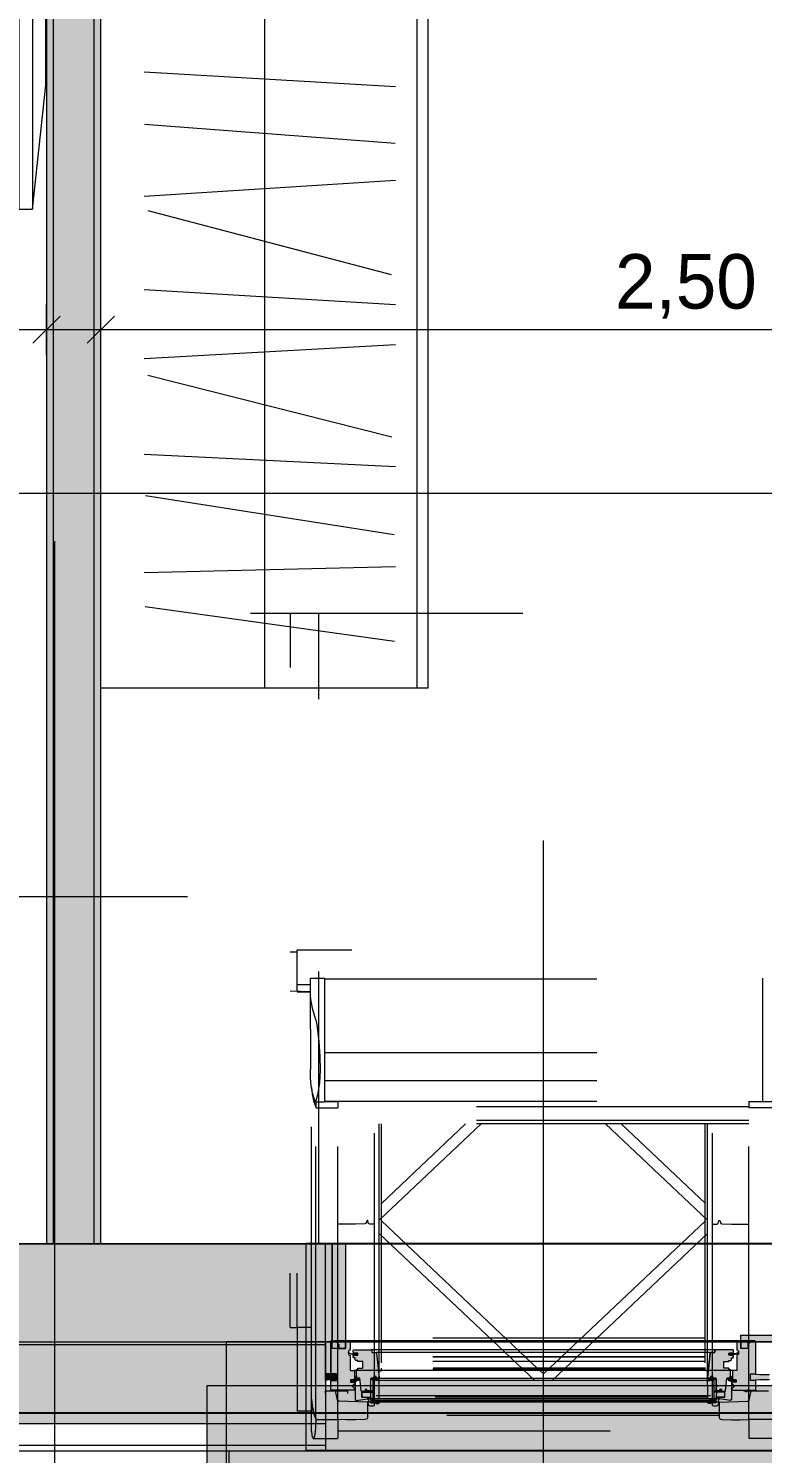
# Model space of a CAD drawing. Header units: metres. Extents: x -3 to 171, y -23 to 41.
# Drawn here: x 2.952 to 4.299, y -15.075 to -12.459 of the extents above; entities that cross this region are included whole.
import ezdxf

# ---------------------------------------------------------------- set-up
doc = ezdxf.new("R2010")
doc.units = ezdxf.units.M
doc.header["$MEASUREMENT"] = 0
for name, pattern in [('Achse', [0.004, 0.002, -0.001, 0, -0.001]), ('Baufluchtlinie', [0.013, 0.008, -0.005]), ('UNSICHTBAR', [0.4, 0, -0.4]), ('Untersicht', [0.001, 0.0005, -0.0005])]:
    doc.linetypes.add(name, pattern=pattern)
for name, color, linetype in [('4._1.DG PP STG1_1_000 Achsraster', 7, 'Continuous'), ('4._1.DG PP STG1_1_110 Wand Aussen', 7, 'Continuous'), ('4._1.DG PP STG1_1_130 Wand Innen', 7, 'Continuous'), ('4._1.DG PP STG1_1_210 Decke', 7, 'Continuous'), ('4._1.DG PP STG1_1_220 Bodenaufbau', 7, 'Continuous'), ('4._1.DG PP STG1_1_220 Bodenaufbau - Außen_ Gefälle', 7, 'Continuous'), ('4._1.DG PP STG1_1_221 Bodenaufbau - Abdichtung', 7, 'Continuous'), ('4._1.DG PP STG1_1_310 Dachkonstruktion massiv', 7, 'Continuous'), ('4._1.DG PP STG1_1_325 Dachfenster', 7, 'Continuous'), ('4._1.DG PP STG1_1_510 Möblierung', 7, 'Continuous'), ('4._1.DG PP STG1_1_815 Raumbegrenzung', 7, 'Continuous'), ('4._1.DG PP STG1_1_950 Polierplan Bemaßung', 7, 'Continuous'), ('4._1.DG PP STG1_1_Neubau_840 Baulinien', 7, 'Continuous')]:
    doc.layers.add(name, color=color, linetype=linetype)
doc.styles.add('ERSTELLTER_STIL_2', font='')
doc.styles.get('ERSTELLTER_STIL_2').set_extended_font_data('Eurostile')

msp = doc.modelspace()

# ---------------------------------------------------------------- hatches: boundary and pattern name
at = {"layer": '4._1.DG PP STG1_1_110 Wand Aussen', "linetype": 'Continuous', "lineweight": 13, "true_color": 0x3f7f02}
msp.add_hatch(color=76, dxfattribs=at).paths.add_polyline_path([(3.462, -14.69), (2.721, -14.69), (2.721, -14.87), (3.462, -14.87)])
at = {"layer": '4._1.DG PP STG1_1_110 Wand Aussen', "linetype": 'Continuous', "lineweight": 0, "true_color": 0x373737}
msp.add_hatch(color=250, dxfattribs=at).paths.add_polyline_path([(3.462, -14.87), (2.721, -14.87), (2.721, -14.875), (3.462, -14.875)])
at = {"layer": '4._1.DG PP STG1_1_110 Wand Aussen', "linetype": 'Continuous', "lineweight": 13, "true_color": 0xff6400}
for points in [[(2.721, -15), (3.462, -15), (3.462, -14.875), (2.721, -14.875)], [(2.721, -15.02), (3.462, -15.02), (3.462, -15), (2.721, -15)]]:
    msp.add_hatch(color=30, dxfattribs=at).paths.add_polyline_path(points)
at = {"layer": '4._1.DG PP STG1_1_130 Wand Innen', "linetype": 'Continuous', "lineweight": 13, "true_color": 0xfb02fe}
for points in [[(2.985, -14.69), (2.9975, -14.69), (2.9975, -9.42), (2.985, -9.42)], [(3.0725, -9.42), (3.0725, -14.69), (3.085, -14.69), (3.085, -9.42)]]:
    msp.add_hatch(color=6, dxfattribs=at).paths.add_polyline_path(points)
at = {"layer": '4._1.DG PP STG1_1_130 Wand Innen', "linetype": 'Continuous', "lineweight": 13, "true_color": 0xffaa00}
msp.add_hatch(color=40, dxfattribs=at).paths.add_polyline_path([(2.9975, -9.42), (2.9975, -14.69), (3.0725, -14.69), (3.0725, -9.42)])
at = {"layer": '4._1.DG PP STG1_1_210 Decke', "linetype": 'Continuous', "lineweight": 0, "true_color": 0x060c00}
msp.add_hatch(color=98, dxfattribs=at).paths.add_polyline_path([(5.425, -14.95), (3.28, -14.95), (3.28, -17.42), (15.705, -17.42), (15.705, -14.95), (13.555, -14.95), (13.555, -15.92), (5.425, -15.92)])
at = {"layer": '4._1.DG PP STG1_1_325 Dachfenster', "linetype": 'Continuous', "lineweight": 13, "true_color": 0x3f7f02}
msp.add_hatch(color=76, dxfattribs=at).paths.add_polyline_path([(3.462, -14.87), (3.4971, -14.87), (3.4971, -14.69), (3.462, -14.69)])
at = {"layer": '4._1.DG PP STG1_1_325 Dachfenster', "linetype": 'Continuous', "lineweight": 13, "true_color": 0xffaa00}
msp.add_hatch(color=40, dxfattribs=at).paths.add_polyline_path([(3.5092, -14.868), (3.5092, -14.77), (3.5092, -14.69), (3.4971, -14.69), (3.4971, -14.9289), (3.5071, -14.9289), (3.5071, -14.868)])
at = {"layer": '4._1.DG PP STG1_1_325 Dachfenster', "linetype": 'Continuous', "lineweight": 0, "true_color": 0xfde9f1}
for points in [[(3.5342, -14.882), (3.5342, -14.77), (3.5342, -14.69), (3.5092, -14.69), (3.5092, -14.77), (3.5092, -14.882)], [(4.2598, -14.8821), (4.2723, -14.8821), (4.2723, -14.8705), (4.3519, -14.8705), (4.3519, -14.8821), (4.3644, -14.8821), (4.3644, -14.858), (4.2598, -14.858)]]:
    msp.add_hatch(color=7, dxfattribs=at).paths.add_polyline_path(points)
at = {"layer": '4._1.DG PP STG1_1_325 Dachfenster', "linetype": 'Continuous', "lineweight": 0, "true_color": 0x373737}
msp.add_hatch(color=250, dxfattribs=at).paths.add_polyline_path([(3.462, -14.87), (3.462, -14.875), (3.4971, -14.875), (3.4971, -14.87)])
at = {"layer": '4._1.DG PP STG1_1_325 Dachfenster', "linetype": 'Continuous', "lineweight": 13, "true_color": 0xff6400}
for points in [[(3.462, -15), (3.4971, -15), (3.4971, -14.875), (3.462, -14.875)], [(3.462, -15.02), (3.4971, -15.02), (3.4971, -15), (3.462, -15)]]:
    msp.add_hatch(color=30, dxfattribs=at).paths.add_polyline_path(points)
at = {"layer": '4._1.DG PP STG1_1_325 Dachfenster', "linetype": 'Continuous', "lineweight": 0, "true_color": 0xe7d9c5}
for points in [[(3.5071, -14.9418), (3.5071, -14.9581), (3.508, -14.959), (3.55, -14.959), (3.5509, -14.9581), (3.5509, -14.9564), (3.546, -14.9515), (3.5509, -14.9466), (3.5509, -14.945), (3.55, -14.9441), (3.5432, -14.9441), (3.5432, -14.9398), (3.5493, -14.9398), (3.5502, -14.9389), (3.5502, -14.9233), (3.5493, -14.9224), (3.5422, -14.9224), (3.5422, -14.8951), (3.5392, -14.8925), (3.5392, -14.8873), (3.5422, -14.8847), (3.5422, -14.8709), (3.5413, -14.87), (3.5342, -14.87), (3.5342, -14.882), (3.5217, -14.882), (3.5217, -14.875), (3.5147, -14.868), (3.5091, -14.868), (3.5071, -14.87), (3.5071, -14.928), (3.508, -14.9289), (3.5171, -14.9289), (3.5171, -14.9409), (3.508, -14.9409)], [(3.548, -14.8889), (3.5493, -14.8902), (3.5493, -14.8911), (3.5564, -14.8911), (3.5564, -14.8943), (3.5493, -14.8943), (3.5493, -14.8952), (3.5478, -14.8967), (3.5478, -14.8982), (3.5487, -14.8991), (3.5519, -14.8991), (3.5519, -14.9033), (3.5528, -14.9041), (3.5564, -14.9041), (3.5564, -14.9062), (3.5658, -14.9062), (3.5658, -14.9185), (3.5564, -14.9185), (3.5564, -14.9206), (3.5548, -14.9206), (3.5539, -14.9215), (3.5539, -14.9292), (3.5544, -14.9361), (3.5553, -14.9369), (3.5605, -14.9369), (3.5626, -14.9601), (3.5634, -14.9609), (3.5702, -14.9609), (3.5702, -14.9574), (3.5732, -14.9574), (3.5732, -14.9599), (3.5789, -14.9599), (3.5799, -14.9579), (3.5799, -14.9529), (3.5789, -14.9529), (3.5789, -14.9489), (3.5799, -14.9489), (3.5799, -14.9378), (3.5808, -14.9369), (3.5852, -14.9369), (3.5852, -14.9359), (3.5864, -14.9339), (3.5895, -14.9339), (3.5907, -14.9359), (3.5907, -14.9369), (3.5944, -14.9369), (3.5956, -14.9356), (3.5909, -14.8905), (3.59, -14.8897), (3.5828, -14.8897), (3.5822, -14.8891), (3.5822, -14.8856), (3.5813, -14.8847), (3.5487, -14.8847), (3.5478, -14.8856), (3.5478, -14.8884)], [(4.2462, -14.8889), (4.2464, -14.8884), (4.2464, -14.8856), (4.2455, -14.8847), (4.2129, -14.8847), (4.212, -14.8856), (4.212, -14.8891), (4.2114, -14.8897), (4.2042, -14.8897), (4.2033, -14.8905), (4.1986, -14.9356), (4.1998, -14.9369), (4.2035, -14.9369), (4.2035, -14.9359), (4.2047, -14.9339), (4.2078, -14.9339), (4.209, -14.9359), (4.209, -14.9369), (4.2134, -14.9369), (4.2143, -14.9378), (4.2143, -14.9489), (4.2153, -14.9489), (4.2153, -14.9529), (4.2143, -14.9529), (4.2143, -14.9579), (4.2153, -14.9599), (4.221, -14.9599), (4.221, -14.9574), (4.224, -14.9574), (4.224, -14.9609), (4.2308, -14.9609), (4.2316, -14.9601), (4.2337, -14.9369), (4.2389, -14.9369), (4.2398, -14.9361), (4.2403, -14.9292), (4.2403, -14.9215), (4.2394, -14.9206), (4.2378, -14.9206), (4.2378, -14.9185), (4.2284, -14.9185), (4.2284, -14.9062), (4.2378, -14.9062), (4.2378, -14.9041), (4.2414, -14.9041), (4.2423, -14.9033), (4.2423, -14.8991), (4.2455, -14.8991), (4.2464, -14.8982), (4.2464, -14.8967), (4.2449, -14.8952), (4.2449, -14.8943), (4.2378, -14.8943), (4.2378, -14.8911), (4.2449, -14.8911), (4.2449, -14.8902)], [(4.2871, -14.9418), (4.2862, -14.9409), (4.2771, -14.9409), (4.2771, -14.9289), (4.2862, -14.9289), (4.2871, -14.928), (4.2871, -14.87), (4.2851, -14.868), (4.2795, -14.868), (4.2725, -14.875), (4.2725, -14.882), (4.26, -14.882), (4.26, -14.87), (4.2529, -14.87), (4.252, -14.8709), (4.252, -14.8847), (4.255, -14.8873), (4.255, -14.8925), (4.252, -14.8951), (4.252, -14.9224), (4.2449, -14.9224), (4.244, -14.9233), (4.244, -14.9389), (4.2449, -14.9398), (4.251, -14.9398), (4.251, -14.9441), (4.2442, -14.9441), (4.2433, -14.945), (4.2433, -14.9466), (4.2482, -14.9515), (4.2433, -14.9564), (4.2433, -14.9581), (4.2442, -14.959), (4.2862, -14.959), (4.2871, -14.9581)]]:
    msp.add_hatch(color=254, dxfattribs=at).paths.add_polyline_path(points)
at = {"layer": '4._1.DG PP STG1_1_325 Dachfenster', "linetype": 'Continuous', "lineweight": 0, "true_color": 0xfed4e5}
for points in [[(3.5493, -14.8911), (3.5493, -14.8905), (3.5482, -14.8907), (3.5482, -14.8923), (3.5453, -14.8918), (3.5417, -14.8907), (3.5397, -14.8896), (3.5392, -14.8897), (3.5415, -14.8913), (3.5452, -14.8925), (3.5482, -14.8931), (3.5482, -14.8947), (3.5493, -14.8949), (3.5493, -14.8943), (3.5547, -14.8943), (3.556, -14.8919), (3.5556, -14.8911)], [(4.2449, -14.8911), (4.2386, -14.8911), (4.2382, -14.8919), (4.2395, -14.8943), (4.2449, -14.8943), (4.2449, -14.8949), (4.246, -14.8947), (4.246, -14.8931), (4.249, -14.8925), (4.2527, -14.8913), (4.2548, -14.89), (4.2548, -14.8895), (4.2525, -14.8907), (4.2489, -14.8918), (4.246, -14.8923), (4.246, -14.8907), (4.2449, -14.8905)], [(3.4971, -14.9289), (3.4971, -14.9409), (3.5038, -14.9396), (3.5105, -14.9396), (3.5171, -14.9409), (3.5171, -14.9289), (3.5105, -14.9302), (3.5038, -14.9302)], [(3.559, -14.9369), (3.5553, -14.9369), (3.5544, -14.9361), (3.5542, -14.9327), (3.5523, -14.9337), (3.5509, -14.9357), (3.5502, -14.9382), (3.5502, -14.9389), (3.5493, -14.9398), (3.5453, -14.9398), (3.5438, -14.9424), (3.5443, -14.9432), (3.5526, -14.9432), (3.5526, -14.9421), (3.5532, -14.9416), (3.5549, -14.9413), (3.557, -14.9407), (3.5585, -14.9391)], [(3.5809, -14.9399), (3.5825, -14.938), (3.583, -14.938), (3.5845, -14.9409), (3.5853, -14.9391), (3.5863, -14.9409), (3.5872, -14.9387), (3.5917, -14.9386), (3.5917, -14.9395), (3.5916, -14.94), (3.5916, -14.9408), (3.5951, -14.9409), (3.5953, -14.9403), (3.5952, -14.9395), (3.5949, -14.9388), (3.5949, -14.938), (3.5963, -14.9377), (3.5964, -14.937), (3.5944, -14.9369), (3.5907, -14.9369), (3.5907, -14.9359), (3.5895, -14.9339), (3.5864, -14.9339), (3.5852, -14.9359), (3.5852, -14.9369), (3.5824, -14.9369), (3.5804, -14.9396)], [(4.2133, -14.9399), (4.2138, -14.9398), (4.2121, -14.9371), (4.209, -14.9369), (4.209, -14.9359), (4.2078, -14.9339), (4.2047, -14.9339), (4.2035, -14.9359), (4.2035, -14.9369), (4.1998, -14.9369), (4.1981, -14.9366), (4.1978, -14.9376), (4.1991, -14.9379), (4.1993, -14.9388), (4.199, -14.9395), (4.1989, -14.9403), (4.199, -14.9408), (4.2024, -14.9409), (4.2026, -14.94), (4.2025, -14.9395), (4.2023, -14.939), (4.2067, -14.9386), (4.2079, -14.9409), (4.2085, -14.9391), (4.2097, -14.9409), (4.2112, -14.938), (4.2117, -14.938)], [(4.2352, -14.9369), (4.2357, -14.9391), (4.2372, -14.9407), (4.2393, -14.9413), (4.241, -14.9416), (4.2416, -14.9421), (4.2416, -14.9432), (4.2499, -14.9432), (4.2504, -14.9424), (4.2489, -14.9398), (4.2449, -14.9398), (4.244, -14.9389), (4.244, -14.9382), (4.2433, -14.9357), (4.2419, -14.9337), (4.24, -14.9327), (4.2398, -14.9361), (4.2389, -14.9369)], [(4.2771, -14.9289), (4.2771, -14.9409), (4.2946, -14.9396), (4.3121, -14.9396), (4.3121, -14.9302), (4.2946, -14.9302)], [(3.5927, -14.9807), (3.5929, -14.9788), (3.5873, -14.9788), (3.5874, -14.9807), (3.5883, -14.9818), (3.5901, -14.9823), (3.5918, -14.9818)], [(4.2015, -14.9807), (4.2024, -14.9818), (4.2041, -14.9823), (4.2059, -14.9818), (4.2068, -14.9807), (4.2069, -14.9788), (4.2013, -14.9788)]]:
    msp.add_hatch(color=254, dxfattribs=at).paths.add_polyline_path(points)
at = {"layer": '4._1.DG PP STG1_1_325 Dachfenster', "linetype": 'Continuous', "lineweight": 13}
msp.add_hatch(color=4, dxfattribs=at).paths.add_polyline_path([(4.2104, -14.9408), (3.5838, -14.9408), (3.5838, -14.9788), (4.2104, -14.9788)])

# ---------------------------------------------------------------- linework, layer by layer
at = {"layer": '4._1.DG PP STG1_1_000 Achsraster', "color": 5, "linetype": 'Achse', "lineweight": 0, "ltscale": 1000}
for p, q in [((3, 3), (3, -22.5231)), ((-1.5, -15), (21, -15))]:
    msp.add_line(p, q, dxfattribs=at)
at = {"layer": '4._1.DG PP STG1_1_110 Wand Aussen', "color": 7, "linetype": 'Continuous', "lineweight": 18, "ltscale": 1000}
for p, q in [((3.462, -14.87), (3.462, -14.69)), ((3.462, -14.87), (3.462, -14.69)), ((2.721, -14.87), (3.462, -14.87))]:
    msp.add_line(p, q, dxfattribs=at)
at = {"layer": '4._1.DG PP STG1_1_110 Wand Aussen', "color": 7, "linetype": 'Continuous', "lineweight": 25, "ltscale": 1000}
for p, q in [((5.166, -14.69), (3.462, -14.69)), ((5.166, -15.07), (3.462, -15.07))]:
    msp.add_line(p, q, dxfattribs=at)
at = {"layer": '4._1.DG PP STG1_1_110 Wand Aussen', "color": 7, "linetype": 'Continuous', "lineweight": 13, "ltscale": 1000}
for p, q in [((2.721, -14.875), (3.462, -14.875)), ((3.462, -14.875), (3.462, -14.87)), ((3.462, -14.875), (3.462, -14.87)), ((3.462, -15), (3.462, -14.875)), ((3.462, -15), (3.462, -14.875)), ((3.462, -15.02), (3.462, -15)), ((3.462, -15.02), (3.462, -15)), ((2.721, -15.02), (3.462, -15.02)), ((3.462, -15.06), (3.462, -15.02)), ((3.462, -15.06), (3.462, -15.02)), ((2.721, -15.06), (3.462, -15.06)), ((3.462, -15.07), (3.462, -15.06)), ((3.462, -15.07), (3.462, -15.06))]:
    msp.add_line(p, q, dxfattribs=at)
at = {"layer": '4._1.DG PP STG1_1_110 Wand Aussen', "color": 1, "linetype": 'Baufluchtlinie', "lineweight": 0, "ltscale": 1000}
msp.add_line((2.721, -15), (3.462, -15), dxfattribs=at)
at = {"layer": '4._1.DG PP STG1_1_110 Wand Aussen', "color": 7, "linetype": 'Continuous', "lineweight": 18, "ltscale": 1000, "flags": 128}
msp.add_lwpolyline([(3.462, -14.69), (2.721, -14.69)], dxfattribs=at)
at = {"layer": '4._1.DG PP STG1_1_110 Wand Aussen', "color": 7, "linetype": 'Continuous', "lineweight": 13, "ltscale": 1000, "flags": 128}
msp.add_lwpolyline([(2.721, -15.07), (3.462, -15.07)], dxfattribs=at)
at = {"layer": '4._1.DG PP STG1_1_130 Wand Innen', "color": 7, "linetype": 'Continuous', "lineweight": 18, "ltscale": 1000}
for p, q in [((2.9975, -9.42), (2.9975, -14.69)), ((3.0725, -14.69), (3.0725, -9.42))]:
    msp.add_line(p, q, dxfattribs=at)
at = {"layer": '4._1.DG PP STG1_1_130 Wand Innen', "color": 7, "linetype": 'Continuous', "lineweight": 18, "ltscale": 1000, "flags": 128}
for points in [[(2.985, -9.42), (2.985, -14.69)], [(3.085, -14.69), (3.085, -9.625)], [(2.985, -14.69), (3.085, -14.69)]]:
    msp.add_lwpolyline(points, dxfattribs=at)
at = {"layer": '4._1.DG PP STG1_1_210 Decke', "color": 255, "linetype": 'Continuous', "lineweight": 13, "ltscale": 1000, "flags": 128}
msp.add_lwpolyline([(3.625, -0.13), (0.1305, -0.13), (0.1845, -14.87), (5.505, -14.87), (5.505, -15.84), (13.475, -15.84), (13.475, -14.87), (18.8055, -14.87), (18.8546, -0.13), (15.325, -0.13), (15.325, -0.53), (12.525, -0.53), (12.525, -0.13), (6.455, -0.13), (6.455, -0.53), (3.625, -0.53)], close=True, dxfattribs=at)
at = {"layer": '4._1.DG PP STG1_1_210 Decke', "color": 7, "linetype": 'Continuous', "lineweight": 13, "ltscale": 1000, "true_color": 0xf4f4f4, "flags": 128}
msp.add_lwpolyline([(5.425, -14.95), (5.425, -15.92), (13.555, -15.92), (13.555, -14.95), (15.705, -14.95), (15.705, -17.42), (3.28, -17.42), (3.28, -14.95)], close=True, dxfattribs=at)
at = {"layer": '4._1.DG PP STG1_1_220 Bodenaufbau', "color": 7, "linetype": 'Continuous', "lineweight": 13, "ltscale": 1000, "true_color": 0xf4f4f4, "flags": 128}
msp.add_lwpolyline([(0.3111, -0.31), (0.3639, -14.69), (18.6261, -14.69), (18.674, -0.31), (15.505, -0.31), (15.505, -0.71), (12.345, -0.71), (12.345, -0.31), (6.635, -0.31), (6.635, -0.71), (3.445, -0.71), (3.445, -0.31)], close=True, dxfattribs=at)
at = {"layer": '4._1.DG PP STG1_1_220 Bodenaufbau - Außen_ Gefälle', "color": 7, "linetype": 'Continuous', "lineweight": 13, "ltscale": 1000, "true_color": 0xf4f4f4, "flags": 128}
msp.add_lwpolyline([(3.3146, -17.38), (15.665, -17.38), (15.665, -14.87), (3.3146, -14.87)], close=True, dxfattribs=at)
at = {"layer": '4._1.DG PP STG1_1_221 Bodenaufbau - Abdichtung', "color": 171, "linetype": 'Untersicht', "lineweight": 13, "ltscale": 1000, "true_color": 0x6c6cff, "flags": 128}
for points in [[(3.28, -14.87), (5.025, -14.87)], [(3.28, -16.6597), (3.28, -14.87)]]:
    msp.add_lwpolyline(points, dxfattribs=at)
at = {"layer": '4._1.DG PP STG1_1_310 Dachkonstruktion massiv', "color": 8, "linetype": 'Untersicht', "lineweight": 13, "ltscale": 1000}
for p, q in [((3.4851, -14.69), (3.4851, -13.5322)), ((2.7441, -14.0522), (3.4851, -14.0522))]:
    msp.add_line(p, q, dxfattribs=at)
at = {"layer": '4._1.DG PP STG1_1_310 Dachkonstruktion massiv', "color": 8, "linetype": 'Untersicht', "lineweight": 13, "ltscale": 1000, "flags": 128}
msp.add_lwpolyline([(0.3597, -13.5322), (6.57, -13.5322), (6.57, -14.69)], dxfattribs=at)
at = {"layer": '4._1.DG PP STG1_1_325 Dachfenster', "color": 7, "linetype": 'Continuous', "lineweight": 13, "ltscale": 1000}
for p, q in [((3.8971, -15.8803), (3.8971, -13.9497)), ((3.462, -14.875), (3.4971, -14.875)), ((3.4971, -14.9601), (3.4975, -14.9597)), ((3.4971, -14.9646), (3.4971, -14.9601)), ((3.4975, -14.9597), (3.5373, -14.9597)), ((3.5194, -14.9769), (3.5156, -14.9597)), ((3.5373, -14.9597), (3.5378, -14.9601)), ((3.5378, -14.9601), (3.5378, -14.9646)), ((3.5459, -14.9432), (3.5507, -14.9432)), ((3.5507, -14.9432), (3.5519, -14.9443)), ((3.5519, -14.9498), (3.5516, -14.9515)), ((3.5516, -14.9515), (3.5519, -14.9532)), ((3.5519, -14.9443), (3.5519, -14.9498)), ((3.5519, -14.9532), (3.5519, -14.9759)), ((3.5638, -14.9627), (3.5644, -14.9621)), ((3.5638, -14.9713), (3.5638, -14.9627)), ((3.5644, -14.9621), (3.5788, -14.9621)), ((3.5788, -14.9621), (3.5795, -14.9627)), ((3.5795, -14.9627), (3.5803, -14.9813)), ((4.2147, -14.9627), (4.2139, -14.9813)), ((4.2154, -14.9621), (4.2147, -14.9627)), ((4.2298, -14.9621), (4.2154, -14.9621)), ((4.2304, -14.9627), (4.2298, -14.9621)), ((4.2304, -14.9713), (4.2304, -14.9627)), ((4.2435, -14.9432), (4.2423, -14.9443)), ((4.2423, -14.9443), (4.2423, -14.9498)), ((4.2423, -14.9498), (4.2426, -14.9515)), ((4.2426, -14.9515), (4.2423, -14.9532)), ((4.2423, -14.9532), (4.2423, -14.9759)), ((4.2483, -14.9432), (4.2435, -14.9432)), ((4.2646, -14.9597), (4.267, -14.9597)), ((4.267, -14.9597), (4.2686, -14.9611)), ((4.2686, -14.9611), (4.2708, -14.9611)), ((4.2708, -14.9611), (4.2724, -14.9597)), ((4.2724, -14.9597), (4.3103, -14.9597)), ((4.2748, -14.9769), (4.2786, -14.9597)), ((3.5215, -14.9787), (3.5194, -14.9769)), ((3.5737, -14.981), (3.5215, -14.9787)), ((3.5519, -14.9759), (3.554, -14.9776)), ((3.554, -14.9776), (3.5734, -14.9749)), ((3.5642, -14.9717), (3.5638, -14.9713)), ((3.5666, -14.9717), (3.5642, -14.9717)), ((3.5734, -14.9749), (3.5759, -14.976)), ((3.5761, -14.9797), (3.5737, -14.981)), ((3.5759, -14.976), (3.5761, -14.9797)), ((3.5803, -14.9813), (3.5819, -14.9825)), ((3.5819, -14.9825), (3.5868, -14.9817)), ((3.5868, -14.9817), (3.5872, -14.9817)), ((3.5872, -14.9817), (3.5905, -14.9833)), ((3.5905, -14.9833), (3.5936, -14.9832)), ((3.5947, -14.9794), (3.5929, -14.9806)), ((3.5936, -14.9832), (3.5964, -14.9816)), ((3.5961, -14.9793), (3.5947, -14.9794)), ((3.5969, -14.9804), (3.5961, -14.9793)), ((3.5964, -14.9816), (3.5969, -14.9804)), ((4.1973, -14.9804), (4.1981, -14.9793)), ((4.1978, -14.9816), (4.1973, -14.9804)), ((4.2006, -14.9832), (4.1978, -14.9816)), ((4.1981, -14.9793), (4.1995, -14.9794)), ((4.1995, -14.9794), (4.2013, -14.9806)), ((4.2037, -14.9833), (4.2006, -14.9832)), ((4.207, -14.9817), (4.2037, -14.9833)), ((4.2074, -14.9817), (4.207, -14.9817)), ((4.2123, -14.9825), (4.2074, -14.9817)), ((4.2139, -14.9813), (4.2123, -14.9825)), ((4.2183, -14.976), (4.2181, -14.9797)), ((4.2181, -14.9797), (4.2205, -14.981)), ((4.2208, -14.9749), (4.2183, -14.976)), ((4.2205, -14.981), (4.2727, -14.9787)), ((4.2402, -14.9776), (4.2208, -14.9749)), ((4.2276, -14.9717), (4.23, -14.9717)), ((4.23, -14.9717), (4.2304, -14.9713)), ((4.2423, -14.9759), (4.2402, -14.9776)), ((4.2727, -14.9787), (4.2748, -14.9769)), ((3.462, -15.02), (3.4971, -15.02)), ((3.462, -15.06), (3.4971, -15.06))]:
    msp.add_line(p, q, dxfattribs=at)
at = {"layer": '4._1.DG PP STG1_1_325 Dachfenster', "color": 7, "linetype": 'Continuous', "lineweight": 18, "ltscale": 1000}
for p, q in [((3.4971, -14.69), (3.5342, -14.69)), ((3.4971, -14.87), (3.4971, -14.69)), ((3.462, -14.87), (3.4971, -14.87)), ((3.4971, -14.87), (3.4971, -15.07)), ((4.2795, -14.868), (3.5147, -14.868)), ((4.2529, -14.87), (3.5413, -14.87)), ((4.2129, -14.8847), (3.5813, -14.8847)), ((4.2042, -14.8897), (3.59, -14.8897)), ((4.2449, -14.9224), (3.5493, -14.9224)), ((3.5961, -14.9366), (4.1981, -14.9366)), ((4.2771, -14.9289), (4.2946, -14.9302)), ((4.2771, -14.9409), (4.2771, -14.9289)), ((4.2946, -14.9302), (4.3121, -14.9302)), ((3.5702, -14.9609), (3.5838, -14.9609)), ((3.5788, -14.9621), (3.5838, -14.9621)), ((3.5789, -14.9599), (3.5838, -14.9599)), ((4.2104, -14.9599), (4.2153, -14.9599)), ((4.224, -14.9609), (4.2104, -14.9609)), ((4.2154, -14.9621), (4.2104, -14.9621)), ((4.2946, -14.9396), (4.2771, -14.9409)), ((4.3121, -14.9396), (4.2946, -14.9396)), ((3.5666, -14.9717), (3.5798, -14.9717)), ((4.2208, -14.9749), (3.5734, -14.9749)), ((4.2205, -14.981), (3.5737, -14.981)), ((3.5842, -14.977), (4.21, -14.977)), ((4.2037, -14.9691), (3.5905, -14.9691)), ((4.2276, -14.9717), (4.2144, -14.9717))]:
    msp.add_line(p, q, dxfattribs=at)
at = {"layer": '4._1.DG PP STG1_1_325 Dachfenster', "color": 1, "linetype": 'Baufluchtlinie', "lineweight": 0, "ltscale": 1000}
msp.add_line((3.462, -15), (3.4971, -15), dxfattribs=at)
at = {"layer": '4._1.DG PP STG1_1_325 Dachfenster', "color": 255, "linetype": 'UNSICHTBAR', "lineweight": 13, "ltscale": 1000, "flags": 128}
for points in [[(3.4321, -13.5322), (3.4321, -14.1544)], [(5.1573, -13.5322), (3.4321, -13.5322)], [(3.4455, -14.226), (3.4455, -14.1502)], [(3.4455, -14.1502), (5.1921, -14.1502)], [(3.4321, -14.8439), (3.4321, -14.1544)], [(3.4455, -14.1544), (3.4321, -14.1544)], [(3.4455, -14.8439), (3.4455, -14.7172), (3.4321, -14.2255)], [(3.4321, -14.2255), (3.4695, -14.2269)], [(3.4695, -14.228), (3.4455, -14.228)], [(3.4321, -14.8439), (3.4455, -14.8439)], [(3.4716, -14.8439), (3.4455, -14.8439)]]:
    msp.add_lwpolyline(points, dxfattribs=at)
at = {"layer": '4._1.DG PP STG1_1_325 Dachfenster', "color": 253, "linetype": 'Untersicht', "lineweight": 13, "ltscale": 1000, "true_color": 0x9f9f9f, "flags": 128}
for points in [[(3.4793, -14.4294), (3.4838, -14.4134), (3.4867, -14.394), (3.488, -14.3715), (3.4875, -14.3462), (3.4854, -14.3183), (3.4817, -14.2882), (3.4804, -14.2816), (3.4783, -14.2747), (3.4775, -14.2728), (3.4764, -14.2682), (3.4734, -14.2578), (3.4728, -14.254), (3.4708, -14.2444), (3.4705, -14.2409), (3.4695, -14.2322), (3.4695, -14.2291), (3.4695, -14.2187), (3.4695, -14.21), (3.4695, -14.2026)], [(3.4695, -14.2047), (3.4695, -14.2026)], [(3.4695, -14.2026), (3.4951, -14.2026)], [(3.4695, -14.2962), (3.4695, -14.2047)], [(3.4951, -14.2026), (3.4951, -14.21), (3.4951, -14.2187), (3.4951, -14.2291), (3.4951, -14.2409), (3.4951, -14.254), (3.4951, -14.2682), (3.4951, -14.2747), (3.4951, -14.2816), (3.4951, -14.2882), (3.4951, -14.3183), (3.4951, -14.3462), (3.4951, -14.3715), (3.4951, -14.394), (3.4951, -14.4134), (3.4951, -14.4294)], [(3.4951, -14.2038), (4.2991, -14.2038)], [(4.2991, -14.2026), (4.2991, -14.21), (4.2991, -14.2187), (4.2991, -14.2291), (4.2991, -14.2409), (4.2991, -14.254), (4.2991, -14.2682), (4.2991, -14.2747), (4.2991, -14.2816), (4.2991, -14.2882), (4.2991, -14.3183), (4.2991, -14.3462), (4.2991, -14.3715), (4.2991, -14.394), (4.2991, -14.4134), (4.2991, -14.4294)], [(3.4695, -14.2144), (3.4455, -14.2144)], [(3.4695, -14.2962), (3.4695, -14.3699)], [(3.4951, -14.3391), (4.2991, -14.3391)], [(3.4695, -14.3846), (3.4695, -14.3699)], [(3.4786, -14.4291), (3.4775, -14.4269), (3.4734, -14.4134), (3.4708, -14.3998), (3.4695, -14.3859), (3.4695, -14.3846)], [(3.4714, -14.403), (3.4727, -14.4152), (3.4754, -14.4274), (3.4794, -14.4393), (3.4799, -14.4405)], [(3.4716, -14.9751), (3.4716, -14.4048)], [(3.4951, -14.39), (4.2991, -14.39)], [(3.4786, -14.4291), (3.4793, -14.4294)], [(3.4793, -14.4294), (3.4951, -14.4294)], [(3.4796, -15.0115), (3.4796, -14.4398)], [(3.48, -14.4406), (3.4803, -14.4314), (3.4803, -14.4294)], [(3.48, -14.4406), (3.5199, -14.4406)], [(3.4951, -14.4282), (4.2991, -14.4282)], [(3.4951, -14.4285), (3.5199, -14.4285)], [(3.5199, -14.4285), (3.5199, -14.4314), (3.5199, -14.4406)], [(4.2743, -14.4384), (3.5199, -14.4384)], [(3.5199, -15.0112), (3.5199, -14.4406)], [(4.2743, -14.4285), (4.2743, -14.4314), (4.2743, -14.4406)], [(4.2743, -14.4285), (4.2991, -14.4285)], [(4.2743, -15.0112), (4.2743, -14.4406)], [(4.3499, -14.4406), (4.31, -14.4406), (4.2743, -14.4406)], [(4.3251, -14.4294), (4.3093, -14.4294), (4.2991, -14.4294)], [(4.2743, -14.4639), (3.5199, -14.4639)], [(4.2743, -14.4698), (3.5199, -14.4698)], [(3.5869, -14.9871), (3.5869, -14.6534), (3.5869, -14.4698)], [(3.5957, -14.9496), (3.5957, -14.4698)], [(3.7829, -14.4698), (3.5957, -14.6465)], [(3.7544, -14.4698), (3.5997, -14.6159)], [(3.5998, -14.9087), (3.5998, -14.4698)], [(4.0114, -14.4698), (4.1985, -14.6465)], [(4.0399, -14.4698), (4.1946, -14.6159)], [(4.1944, -14.9087), (4.1944, -14.4698)], [(4.1985, -14.9496), (4.1985, -14.4698)], [(4.2073, -14.9871), (4.2073, -14.6534), (4.2073, -14.4698)], [(3.5734, -14.6474), (3.5714, -14.6525)], [(3.5742, -14.6472), (3.5734, -14.6474)], [(3.575, -14.6475), (3.5742, -14.6472)], [(3.5763, -14.6526), (3.575, -14.6475)], [(3.8971, -14.929), (3.8857, -14.9182), (3.876, -14.909), (3.5997, -14.6481)], [(3.8971, -14.929), (3.9086, -14.9182), (3.9183, -14.909), (4.1946, -14.6481)], [(4.2179, -14.6526), (4.2192, -14.6475)], [(4.2192, -14.6475), (4.22, -14.6472)], [(4.22, -14.6472), (4.2208, -14.6474)], [(4.2208, -14.6474), (4.2228, -14.6525)], [(3.5696, -14.6536), (3.552, -14.6542), (3.5358, -14.6542), (3.5199, -14.6537)], [(3.5714, -14.6525), (3.5696, -14.6536)], [(3.5784, -14.6539), (3.5763, -14.6526)], [(3.5869, -14.6534), (3.585, -14.6539), (3.5784, -14.6539)], [(3.8813, -14.9409), (3.5957, -14.6712)], [(3.913, -14.9409), (4.1985, -14.6712)], [(4.2073, -14.6534), (4.2092, -14.6539), (4.2158, -14.6539)], [(4.2158, -14.6539), (4.2179, -14.6526)], [(4.2228, -14.6525), (4.2246, -14.6536)], [(4.2246, -14.6536), (4.2422, -14.6542), (4.2584, -14.6542), (4.2743, -14.6537)], [(3.4455, -14.8439), (3.4455, -14.997)], [(4.1944, -14.8635), (3.5998, -14.8635)], [(4.1944, -14.8973), (3.5998, -14.8973)], [(4.1944, -14.8981), (3.5998, -14.8981)], [(4.1944, -14.9062), (3.5998, -14.9062)], [(3.5957, -14.9232), (3.5996, -14.9232)], [(4.1946, -14.9182), (3.5997, -14.9182)], [(3.5998, -14.9229), (3.5998, -14.9182)], [(4.1944, -14.9204), (3.5998, -14.9204)], [(4.1944, -14.9221), (3.5998, -14.9221)], [(4.1944, -14.9229), (4.1944, -14.9182)], [(4.1985, -14.9232), (4.1946, -14.9232)], [(3.5956, -14.9715), (3.5956, -14.9609), (3.5956, -14.9566), (3.5956, -14.9516), (3.5956, -14.9507), (3.5956, -14.9499)], [(4.1985, -14.9409), (3.5957, -14.9409)], [(4.1985, -14.941), (3.5957, -14.941)], [(4.1986, -14.9499), (4.1986, -14.9507), (4.1986, -14.9516), (4.1986, -14.9566), (4.1986, -14.9609), (4.1986, -14.9715)], [(3.4799, -15.0126), (3.4794, -15.0115), (3.4754, -14.9996), (3.4727, -14.9874), (3.4714, -14.9751)], [(3.4714, -15.0346), (3.4714, -14.9751)], [(3.4716, -14.9751), (3.4729, -14.9874), (3.4756, -14.9996), (3.4796, -15.0115)], [(3.5735, -14.981), (3.5742, -14.9809)], [(3.5742, -14.9809), (3.575, -14.9811)], [(3.5744, -14.9809), (3.5744, -15.0088)], [(3.575, -14.9811), (3.5763, -14.9863)], [(3.5763, -14.9863), (3.5784, -14.9876)], [(3.5784, -14.9876), (3.585, -14.9876), (3.5869, -14.9871)], [(3.5893, -14.9749), (3.5869, -14.9741)], [(3.5924, -14.9748), (3.5893, -14.9749)], [(3.5952, -14.9737), (3.5924, -14.9748)], [(3.5957, -14.9729), (3.5952, -14.9737)], [(4.1986, -14.9717), (3.5956, -14.9717)], [(3.5957, -14.9729), (3.5957, -14.9717)], [(4.1985, -14.9729), (4.1985, -14.9717)], [(4.1985, -14.9729), (4.199, -14.9737)], [(4.199, -14.9737), (4.2018, -14.9748)], [(4.2018, -14.9748), (4.2049, -14.9749)], [(4.2049, -14.9749), (4.2073, -14.9741)], [(4.2073, -14.9871), (4.2092, -14.9876), (4.2158, -14.9876)], [(4.2158, -14.9876), (4.2179, -14.9863)], [(4.2179, -14.9863), (4.2192, -14.9811)], [(4.2192, -14.9811), (4.22, -14.9809)], [(4.2198, -14.9809), (4.2198, -15.0088)], [(4.22, -14.9809), (4.2207, -14.981)], [(3.4714, -14.997), (3.4455, -14.997)], [(3.4714, -15.0346), (3.4722, -15.041), (3.4727, -15.0442), (3.4731, -15.0453), (3.4744, -15.0472), (3.4754, -15.0469), (3.4771, -15.0445), (3.4781, -15.0403), (3.4793, -15.0278), (3.4794, -15.0246), (3.4799, -15.013)], [(3.4796, -15.0115), (3.4814, -15.0125)], [(3.4814, -15.0125), (3.5182, -15.0125)], [(3.5182, -15.0125), (3.5199, -15.0112)], [(3.5199, -15.0112), (3.5199, -15.0126)], [(3.5734, -15.0116), (3.5696, -15.0126), (3.552, -15.0132), (3.5358, -15.0132), (3.5199, -15.0127)], [(3.5199, -15.013), (3.5199, -15.0278), (3.5199, -15.0403), (3.5199, -15.0445), (3.5199, -15.0468)], [(3.5744, -15.0088), (3.5734, -15.0116)], [(4.2198, -15.0052), (3.5744, -15.0052)], [(4.2198, -15.0088), (4.2208, -15.0116)], [(4.2208, -15.0116), (4.2246, -15.0126), (4.2422, -15.0132), (4.2584, -15.0132), (4.2743, -15.0127)], [(4.276, -15.0125), (4.2743, -15.0112)], [(4.2743, -15.0112), (4.2743, -15.0126)], [(4.2743, -15.013), (4.2743, -15.0278), (4.2743, -15.0403), (4.2743, -15.0445), (4.2743, -15.0468)], [(4.3482, -15.0125), (4.3114, -15.0125), (4.276, -15.0125)], [(3.5199, -15.0334), (4.2743, -15.0334)], [(3.4744, -15.0472), (3.5199, -15.0472)], [(4.3499, -15.0472), (4.3044, -15.0472), (4.2743, -15.0472)]]:
    msp.add_lwpolyline(points, dxfattribs=at)
at = {"layer": '4._1.DG PP STG1_1_325 Dachfenster', "color": 7, "linetype": 'Continuous', "lineweight": 18, "ltscale": 1000, "flags": 128}
msp.add_lwpolyline([(3.4971, -14.69), (3.462, -14.69)], dxfattribs=at)
for points in [[(3.5092, -14.868), (3.5071, -14.868), (3.5071, -14.9289), (3.4971, -14.9289), (3.4971, -14.69), (3.5092, -14.69), (3.5092, -14.77)], [(3.5342, -14.882), (3.5092, -14.882), (3.5092, -14.77), (3.5092, -14.69), (3.5342, -14.69), (3.5342, -14.77)], [(4.2598, -14.8821), (4.2598, -14.858), (4.3644, -14.858), (4.3644, -14.8821), (4.3519, -14.8821), (4.3519, -14.8705), (4.2723, -14.8705), (4.2723, -14.8821)], [(4.2304, -14.9713), (4.2304, -14.9627), (4.2298, -14.9621), (4.2298, -14.9609), (4.224, -14.9609), (4.224, -14.9574), (4.221, -14.9574), (4.221, -14.9599), (4.2153, -14.9599), (4.2143, -14.9579), (4.2143, -14.9529), (4.2153, -14.9529), (4.2153, -14.9489), (4.2143, -14.9489), (4.2143, -14.9378), (4.2134, -14.9369), (4.209, -14.9369), (4.209, -14.9359), (4.2078, -14.9339), (4.2047, -14.9339), (4.2035, -14.9359), (4.2035, -14.9369), (4.1998, -14.9369), (4.1986, -14.9356), (4.2033, -14.8905), (4.2042, -14.8897), (4.2114, -14.8897), (4.212, -14.8891), (4.212, -14.8856), (4.2129, -14.8847), (3.5813, -14.8847), (3.5822, -14.8856), (3.5822, -14.8891), (3.5828, -14.8897), (3.59, -14.8897), (3.5909, -14.8905), (3.5956, -14.9356), (3.5944, -14.9369), (3.5907, -14.9369), (3.5907, -14.9359), (3.5895, -14.9339), (3.5864, -14.9339), (3.5852, -14.9359), (3.5852, -14.9369), (3.5808, -14.9369), (3.5799, -14.9378), (3.5799, -14.9489), (3.5789, -14.9489), (3.5789, -14.9529), (3.5799, -14.9529), (3.5799, -14.9579), (3.5789, -14.9599), (3.5732, -14.9599), (3.5732, -14.9574), (3.5702, -14.9574), (3.5702, -14.9609), (3.5644, -14.9609), (3.5644, -14.9621), (3.5638, -14.9627), (3.5638, -14.9713), (3.5642, -14.9717), (3.5798, -14.9717), (3.5799, -14.975), (3.581, -14.977), (4.2132, -14.977), (4.2143, -14.975), (4.2144, -14.9717), (4.2276, -14.9717), (4.23, -14.9717)], [(3.5493, -14.8911), (3.5556, -14.8911), (3.556, -14.8919), (3.5547, -14.8943), (3.5493, -14.8943), (3.5493, -14.8949), (3.5482, -14.8947), (3.5482, -14.8931), (3.5452, -14.8925), (3.5415, -14.8913), (3.5394, -14.89), (3.5394, -14.8895), (3.5417, -14.8907), (3.5453, -14.8918), (3.5482, -14.8923), (3.5482, -14.8907), (3.5493, -14.8905)], [(4.2449, -14.8911), (4.2386, -14.8911), (4.2382, -14.8919), (4.2395, -14.8943), (4.2449, -14.8943), (4.2449, -14.8949), (4.246, -14.8947), (4.246, -14.8931), (4.249, -14.8925), (4.2527, -14.8913), (4.2548, -14.89), (4.2548, -14.8895), (4.2525, -14.8907), (4.2489, -14.8918), (4.246, -14.8923), (4.246, -14.8907), (4.2449, -14.8905)], [(3.4971, -14.9289), (3.5038, -14.9302), (3.5105, -14.9302), (3.5171, -14.9289), (3.5171, -14.9409), (3.5105, -14.9396), (3.5038, -14.9396), (3.4971, -14.9409)], [(3.559, -14.9369), (3.5585, -14.9391), (3.557, -14.9407), (3.5549, -14.9413), (3.5532, -14.9416), (3.5526, -14.9421), (3.5526, -14.9432), (3.5443, -14.9432), (3.5438, -14.9424), (3.5453, -14.9398), (3.5493, -14.9398), (3.5502, -14.9389), (3.5502, -14.9382), (3.5509, -14.9357), (3.5523, -14.9337), (3.5542, -14.9327), (3.5544, -14.9361), (3.5553, -14.9369)], [(3.5809, -14.9399), (3.5804, -14.9398), (3.5821, -14.9371), (3.5852, -14.9369), (3.5852, -14.9359), (3.5864, -14.9339), (3.5895, -14.9339), (3.5907, -14.9359), (3.5907, -14.9369), (3.5944, -14.9369), (3.5961, -14.9366), (3.5964, -14.9376), (3.5951, -14.9379), (3.5949, -14.9388), (3.5952, -14.9395), (3.5953, -14.9403), (3.5952, -14.9408), (3.5918, -14.9409), (3.5916, -14.94), (3.5917, -14.9395), (3.5919, -14.939), (3.5875, -14.9386), (3.5863, -14.9409), (3.5857, -14.9391), (3.5845, -14.9409), (3.583, -14.938), (3.5825, -14.938)], [(4.2133, -14.9399), (4.2138, -14.9398), (4.2121, -14.9371), (4.209, -14.9369), (4.209, -14.9359), (4.2078, -14.9339), (4.2047, -14.9339), (4.2035, -14.9359), (4.2035, -14.9369), (4.1998, -14.9369), (4.1981, -14.9366), (4.1978, -14.9376), (4.1991, -14.9379), (4.1993, -14.9388), (4.199, -14.9395), (4.1989, -14.9403), (4.199, -14.9408), (4.2024, -14.9409), (4.2026, -14.94), (4.2025, -14.9395), (4.2023, -14.939), (4.2067, -14.9386), (4.2079, -14.9409), (4.2085, -14.9391), (4.2097, -14.9409), (4.2112, -14.938), (4.2117, -14.938)], [(4.2352, -14.9369), (4.2357, -14.9391), (4.2372, -14.9407), (4.2393, -14.9413), (4.241, -14.9416), (4.2416, -14.9421), (4.2416, -14.9432), (4.2499, -14.9432), (4.2504, -14.9424), (4.2489, -14.9398), (4.2449, -14.9398), (4.244, -14.9389), (4.244, -14.9382), (4.2433, -14.9357), (4.2419, -14.9337), (4.24, -14.9327), (4.2398, -14.9361), (4.2389, -14.9369)], [(4.2104, -14.9408), (3.5838, -14.9408), (3.5838, -14.9788), (4.2104, -14.9788)], [(3.5927, -14.9807), (3.5918, -14.9818), (3.5901, -14.9823), (3.5883, -14.9818), (3.5874, -14.9807), (3.5873, -14.9788), (3.5929, -14.9788)], [(4.2015, -14.9807), (4.2024, -14.9818), (4.2041, -14.9823), (4.2059, -14.9818), (4.2068, -14.9807), (4.2069, -14.9788), (4.2013, -14.9788)]]:
    msp.add_lwpolyline(points, close=True, dxfattribs=at)
at = {"layer": '4._1.DG PP STG1_1_325 Dachfenster', "color": 7, "linetype": 'Continuous', "lineweight": 13, "ltscale": 1000, "flags": 128}
for points in [[(3.5071, -14.9418), (3.508, -14.9409), (3.5171, -14.9409), (3.5171, -14.9289), (3.508, -14.9289), (3.5071, -14.928), (3.5071, -14.87), (3.5091, -14.868), (3.5147, -14.868), (3.5217, -14.875), (3.5217, -14.882), (3.5342, -14.882), (3.5342, -14.87), (3.5413, -14.87), (3.5422, -14.8709), (3.5422, -14.8847), (3.5392, -14.8873), (3.5392, -14.8925), (3.5422, -14.8951), (3.5422, -14.9224), (3.5493, -14.9224), (3.5502, -14.9233), (3.5502, -14.9389), (3.5493, -14.9398), (3.5432, -14.9398), (3.5432, -14.9441), (3.55, -14.9441), (3.5509, -14.945), (3.5509, -14.9466), (3.546, -14.9515), (3.5509, -14.9564), (3.5509, -14.9581), (3.55, -14.959), (3.508, -14.959), (3.5071, -14.9581)], [(3.548, -14.8889), (3.5478, -14.8884), (3.5478, -14.8856), (3.5487, -14.8847), (3.5813, -14.8847), (3.5822, -14.8856), (3.5822, -14.8891), (3.5828, -14.8897), (3.59, -14.8897), (3.5909, -14.8905), (3.5956, -14.9356), (3.5944, -14.9369), (3.5907, -14.9369), (3.5907, -14.9359), (3.5895, -14.9339), (3.5864, -14.9339), (3.5852, -14.9359), (3.5852, -14.9369), (3.5808, -14.9369), (3.5799, -14.9378), (3.5799, -14.9489), (3.5789, -14.9489), (3.5789, -14.9529), (3.5799, -14.9529), (3.5799, -14.9579), (3.5789, -14.9599), (3.5732, -14.9599), (3.5732, -14.9574), (3.5702, -14.9574), (3.5702, -14.9609), (3.5634, -14.9609), (3.5626, -14.9601), (3.5605, -14.9369), (3.5553, -14.9369), (3.5544, -14.9361), (3.5539, -14.9292), (3.5539, -14.9215), (3.5548, -14.9206), (3.5564, -14.9206), (3.5564, -14.9185), (3.5658, -14.9185), (3.5658, -14.9062), (3.5564, -14.9062), (3.5564, -14.9041), (3.5528, -14.9041), (3.5519, -14.9033), (3.5519, -14.8991), (3.5487, -14.8991), (3.5478, -14.8982), (3.5478, -14.8967), (3.5493, -14.8952), (3.5493, -14.8943), (3.5564, -14.8943), (3.5564, -14.8911), (3.5493, -14.8911), (3.5493, -14.8902)], [(4.2462, -14.8889), (4.2464, -14.8884), (4.2464, -14.8856), (4.2455, -14.8847), (4.2129, -14.8847), (4.212, -14.8856), (4.212, -14.8891), (4.2114, -14.8897), (4.2042, -14.8897), (4.2033, -14.8905), (4.1986, -14.9356), (4.1998, -14.9369), (4.2035, -14.9369), (4.2035, -14.9359), (4.2047, -14.9339), (4.2078, -14.9339), (4.209, -14.9359), (4.209, -14.9369), (4.2134, -14.9369), (4.2143, -14.9378), (4.2143, -14.9489), (4.2153, -14.9489), (4.2153, -14.9529), (4.2143, -14.9529), (4.2143, -14.9579), (4.2153, -14.9599), (4.221, -14.9599), (4.221, -14.9574), (4.224, -14.9574), (4.224, -14.9609), (4.2308, -14.9609), (4.2316, -14.9601), (4.2337, -14.9369), (4.2389, -14.9369), (4.2398, -14.9361), (4.2403, -14.9292), (4.2403, -14.9215), (4.2394, -14.9206), (4.2378, -14.9206), (4.2378, -14.9185), (4.2284, -14.9185), (4.2284, -14.9062), (4.2378, -14.9062), (4.2378, -14.9041), (4.2414, -14.9041), (4.2423, -14.9033), (4.2423, -14.8991), (4.2455, -14.8991), (4.2464, -14.8982), (4.2464, -14.8967), (4.2449, -14.8952), (4.2449, -14.8943), (4.2378, -14.8943), (4.2378, -14.8911), (4.2449, -14.8911), (4.2449, -14.8902)], [(4.2871, -14.9418), (4.2862, -14.9409), (4.2771, -14.9409), (4.2771, -14.9289), (4.2862, -14.9289), (4.2871, -14.928), (4.2871, -14.87), (4.2851, -14.868), (4.2795, -14.868), (4.2725, -14.875), (4.2725, -14.882), (4.26, -14.882), (4.26, -14.87), (4.2529, -14.87), (4.252, -14.8709), (4.252, -14.8847), (4.255, -14.8873), (4.255, -14.8925), (4.252, -14.8951), (4.252, -14.9224), (4.2449, -14.9224), (4.244, -14.9233), (4.244, -14.9389), (4.2449, -14.9398), (4.251, -14.9398), (4.251, -14.9441), (4.2442, -14.9441), (4.2433, -14.945), (4.2433, -14.9466), (4.2482, -14.9515), (4.2433, -14.9564), (4.2433, -14.9581), (4.2442, -14.959), (4.2862, -14.959), (4.2871, -14.9581)]]:
    msp.add_lwpolyline(points, close=True, dxfattribs=at)
msp.add_lwpolyline([(3.462, -15.07), (3.4971, -15.07)], dxfattribs=at)
at = {"layer": '4._1.DG PP STG1_1_510 Möblierung', "color": 8, "linetype": 'Continuous', "lineweight": 13, "ltscale": 1000, "true_color": 0x7e7f7f}
for p, q in [((3.665, -11.135), (3.665, -13.67)), ((2.9591, -11.8792), (2.9591, -12.7908)), ((3.385, -12.4025), (3.385, -13.67)), ((3.6255, -12.5658), (3.1645, -12.5392)), ((3.6252, -12.6701), (3.1648, -12.6349)), ((3.6254, -12.738), (3.1646, -12.767)), ((3.6183, -12.9112), (3.1717, -12.7938)), ((3.6255, -12.9662), (3.1645, -12.9388)), ((3.6255, -13.0396), (3.1645, -13.0654)), ((3.6188, -13.2092), (3.1712, -13.0958)), ((3.6256, -13.2638), (3.1644, -13.2412)), ((3.6231, -13.3883), (3.1669, -13.3167)), ((3.6258, -13.4469), (3.1642, -13.4581)), ((3.6237, -13.5842), (3.1663, -13.5208))]:
    msp.add_line(p, q, dxfattribs=at)
at = {"layer": '4._1.DG PP STG1_1_510 Möblierung', "color": 8, "linetype": 'Continuous', "lineweight": 13, "ltscale": 1000, "true_color": 0x7e7f7f, "flags": 128}
for points in [[(3.685, -11.135), (3.685, -13.67), (3.085, -13.67), (3.085, -11.135)], [(2.9341, -11.8792), (2.9341, -12.7908), (2.9591, -12.7908), (2.9841, -12.5629), (2.9841, -12.1071), (2.9591, -11.8792)]]:
    msp.add_lwpolyline(points, close=True, dxfattribs=at)
at = {"layer": '4._1.DG PP STG1_1_815 Raumbegrenzung', "color": 8, "linetype": 'Continuous', "lineweight": 13, "ltscale": 1000}
msp.add_line((3.32, -15.07), (3.32, -17.38), dxfattribs=at)
at = {"layer": '4._1.DG PP STG1_1_815 Raumbegrenzung', "color": 7, "linetype": 'Continuous', "lineweight": 13, "ltscale": 1000}
msp.add_line((3.5055, -15.07), (5.1355, -15.07), dxfattribs=at)
at = {"layer": '4._1.DG PP STG1_1_950 Polierplan Bemaßung', "color": 6, "linetype": 'Continuous', "lineweight": 13, "ltscale": 1000, "true_color": 0xfb02fe}
for p, q in [((2.985, -13.0586), (2.985, -12.9648)), ((3.085, -13.0586), (3.085, -12.9648)), ((3.01, -12.9867), (2.96, -13.0367)), ((3.11, -12.9867), (3.06, -13.0367)), ((0.3639, -13.0117), (2.985, -13.0117)), ((2.985, -13.0117), (3.085, -13.0117)), ((3.085, -13.0117), (5.585, -13.0117))]:
    msp.add_line(p, q, dxfattribs=at)
at = {"layer": '4._1.DG PP STG1_1_950 Polierplan Bemaßung', "color": 76, "linetype": 'Continuous', "lineweight": 13, "ltscale": 1000, "true_color": 0x3f7f02}
msp.add_line((0.3588, -13.3117), (18.6306, -13.3117), dxfattribs=at)
at = {"layer": '4._1.DG PP STG1_1_Neubau_840 Baulinien', "color": 1, "linetype": 'Baufluchtlinie', "lineweight": 25, "ltscale": 1000, "true_color": 0xfb0106, "flags": 128}
msp.add_lwpolyline([(-3.0225, -14.9829), (0, -15), (18.9876, -15.0005), (22.9775, -15.0038)], dxfattribs=at)

# ---------------------------------------------------------------- texts
at = {"layer": '4._1.DG PP STG1_1_950 Polierplan Bemaßung', "color": 6, "linetype": 'Continuous', "lineweight": 13, "true_color": 0xfb02fe, "insert": (4.0286, -12.9917), "char_height": 0.1, "width": 0.306373, "attachment_point": 7, "style": 'ERSTELLTER_STIL_2'}
msp.add_mtext('\\A1;{\\pql;\\fEurostile|b0|i0|c0|p0;\\W1.000000;2,50}', dxfattribs=at)

doc.saveas('drawing.dxf')
